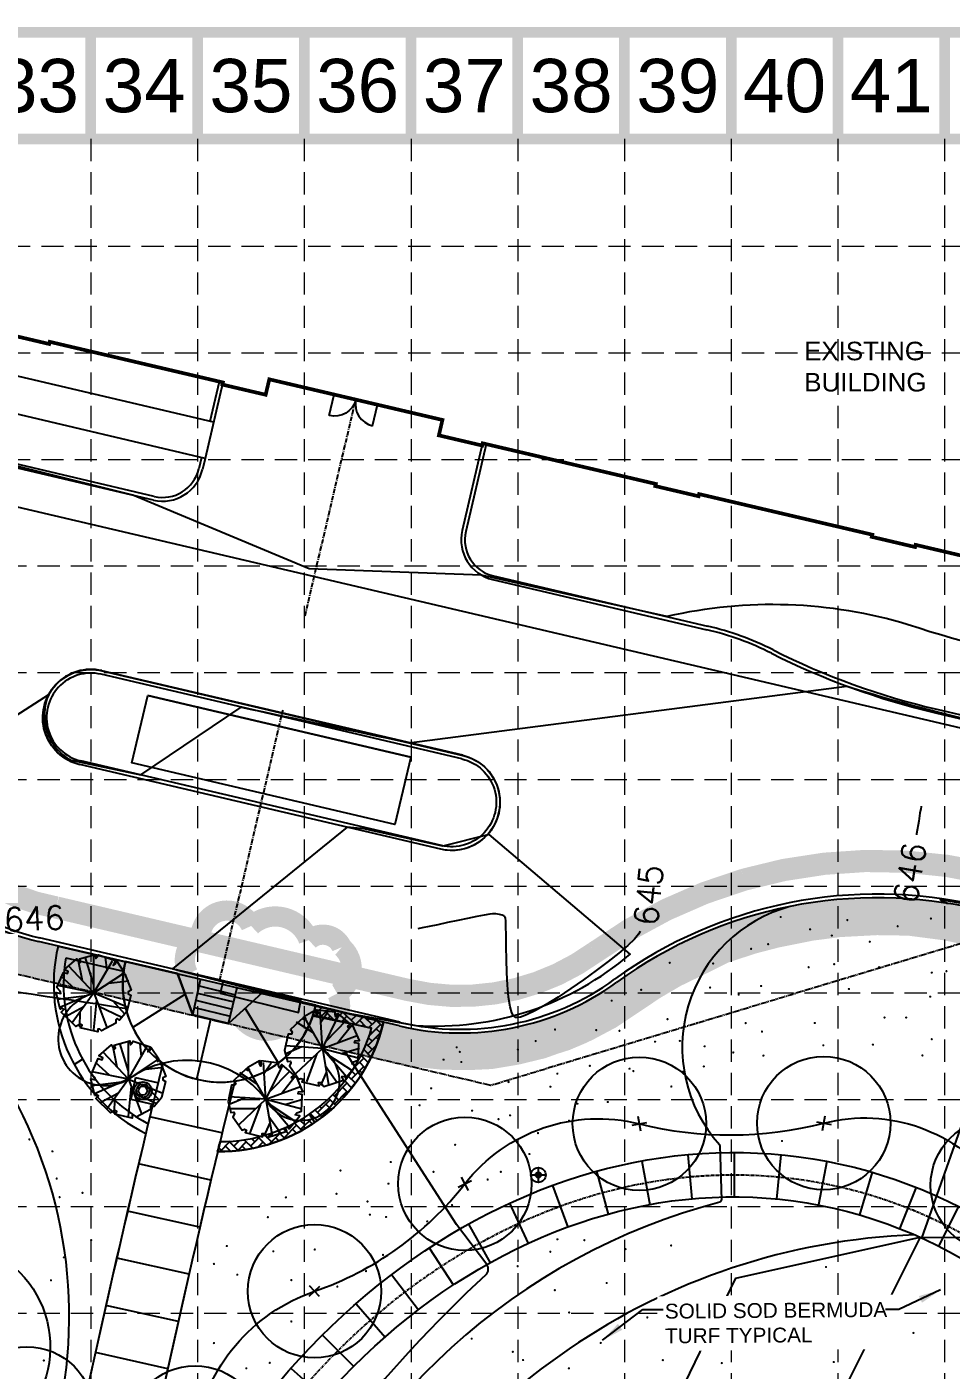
# Model space of a CAD drawing. Header units: inches. Extents: x 2525137 to 2526060, y 7086153 to 7086731.
# Drawn here: x 2525618.7 to 2525743.4, y 7086549.3 to 7086730.5 of the extents above; entities that cross this region are included whole.
import ezdxf
from ezdxf.enums import TextEntityAlignment as Align

# ---------------------------------------------------------------- set-up
doc = ezdxf.new("R2010")
doc.units = ezdxf.units.IN
doc.header["$MEASUREMENT"] = 0
for name, pattern in [('CENTERX2', [4, 2.5, -0.5, 0.5, -0.5]), ('DASHED2', [0.375, 0.25, -0.125]), ('HIDDEN', [0.375, 0.25, -0.125]), ('PHANTOM', [1.9, 1.5, -0.08, 0.08, -0.08, 0.08, -0.08])]:
    doc.linetypes.add(name, pattern=pattern)
for name, color, linetype in [('BASE', 7, 'Continuous'), ('E-BREAKLINE', 5, 'Continuous'), ('EC', 35, 'Continuous'), ('EROSION BLANKET', 84, 'Continuous'), ('GRID', 254, 'HIDDEN'), ('hs-bollard', 1, 'Continuous'), ('HS-CJ', 1, 'Continuous'), ('HS-DIM', 1, 'Continuous'), ('hs-enhancepave', 14, 'Continuous'), ('HS-LIMITOFWORK', 5, 'DASHED2'), ('hs-sidewalk', 3, 'Continuous'), ('HS-TRASH', 1, 'Continuous'), ('HS-WALKCL', 14, 'CENTERX2'), ('LEGEND', 7, 'Continuous'), ('LS-CM', 15, 'Continuous'), ('ls-defpoint', 6, 'Continuous'), ('LS-GRASS', 7, 'Continuous'), ('LS-LO', 5, 'Continuous'), ('LS-TREELEADER', 14, 'Continuous'), ('P-BLDG', 7, 'Continuous'), ('P-PVMT', 3, 'Continuous'), ('P-WATER', 5, 'Continuous'), ('PC', 35, 'Continuous'), ('PL', 7, 'PHANTOM')]:
    doc.layers.add(name, color=color, linetype=linetype)
doc.layers.add('LS-PLANTCO-8', color=7, linetype='Continuous', lineweight=30)
doc.styles.add('DIM20', font='ARIAL.TTF', dxfattribs={"height": 2})
doc.styles.add('L60', font='simplex.shx', dxfattribs={"height": 1.2})
doc.styles.get("Standard").update_dxf_attribs({"font": 'ARIAL.TTF'})
doc.dimstyles.new('DIM20', dxfattribs={"dimtxt": 2, "dimasz": 3, "dimexe": 0.18, "dimexo": 0.5, "dimgap": 0.8, "dimtad": 1, "dimdec": 0, "dimlfac": 12, "dimzin": 0, "dimdsep": 46, "dimlunit": 4, "dimtxsty": 'DIM20', "dimcen": 0.5, "dimadec": 0, "dimazin": 0, "dimtfac": 1, "dimtdec": 0, "dimtix": 1, "dimtmove": 0, "dimatfit": 3, "dimfxl": 0, "dimtolj": 1, "dimtzin": 0, "dimarcsym": 0})

# ---------------------------------------------------------------- blocks, each defined once
blk = doc.blocks.new('GRASS')
at = {"layer": 'LS-GRASS', "const_width": 0.15}
blk.add_lwpolyline([(-0.075, 0, 1), (0.075, 0, 1)], format="xyb", close=True, dxfattribs=at)

msp = doc.modelspace()

# ---------------------------------------------------------------- hatches: boundary and pattern name
at = {"layer": 'hs-bollard'}
h = msp.add_hatch(color=7, dxfattribs=at)
edge = h.paths.add_edge_path()
edge.add_arc((2525687.68, 7086575.63), 0.372, 0, 360)
at = {"layer": 'hs-enhancepave'}
h = msp.add_hatch(dxfattribs=at)
h.set_pattern_fill('AR-HBONE', color=256, scale=0.2, style=0)
h.set_pattern_definition([(45, (101.0121, 283.4568), (9e-17, 1.1313708499), [2.4, -0.8]), (135, (101.5778, 284.0225), (9e-17, 1.1313708499), [2.4, -0.8])])
h.paths.add_polyline_path([(2525666.78, 7086596.23), (2525657.65, 7086598.52), (2525657.35, 7086597.22), (2525665.19, 7086595.42, -0.334849), (2525644.73, 7086580.14), (2525644.41, 7086578.81, 0.353892)])

# ---------------------------------------------------------------- linework, layer by layer
at = {"layer": 'BASE', "const_width": 1.44}
for points in [[(2525627.3, 7086715.39), (2525627.3, 7086729.79)], [(2525641.7, 7086715.39), (2525641.7, 7086729.79)], [(2525656.1, 7086715.39), (2525656.1, 7086729.79)], [(2525670.5, 7086715.39), (2525670.5, 7086729.79)], [(2525684.9, 7086715.39), (2525684.9, 7086729.79)], [(2525699.3, 7086715.39), (2525699.3, 7086729.79)], [(2525713.7, 7086715.39), (2525713.7, 7086729.79)], [(2525728.1, 7086715.39), (2525728.1, 7086729.79)], [(2525742.5, 7086715.39), (2525742.5, 7086729.79)]]:
    msp.add_lwpolyline(points, dxfattribs=at)
at = {"layer": 'E-BREAKLINE', "color": 35, "linetype": 'Continuous', "lineweight": -3}
for points in [[(2525818.37, 7086566.82, 647.73), (2525818.37, 7086566.82, 647.73), (2525816.74, 7086514.04, 646.64), (2525815.99, 7086503.69, 646.31), (2525798.88, 7086437.27, 645.18), (2525784.54, 7086389.77, 644.27), (2525769.9, 7086360.16, 643.99), (2525730.67, 7086364.87, 643.33), (2525718.31, 7086339.14, 642.37), (2525664.45, 7086340.5, 641.74), (2525657.66, 7086353.6, 641.49), (2525664.82, 7086406.07, 642.38), (2525677.45, 7086456.61, 644.08), (2525680.62, 7086497.68, 644.7), (2525694.35, 7086520.48, 644.57), (2525714.34, 7086561.72, 645.49), (2525739.21, 7086567.22, 646.62), (2525818.37, 7086566.82, 647.73)], [(2525739.21, 7086567.22, 646.62), (2525729.31, 7086547.44, 650.73), (2525717.35, 7086521.18, 653.14), (2525708.59, 7086506.77, 653.29)]]:
    msp.add_polyline3d(points, dxfattribs=at)
at = {"layer": 'EC'}
for p, q in [((2525739.34, 7086625.4, 646), (2525739.32, 7086625.29, 646)), ((2525738.71, 7086621.66, 646), (2525738.69, 7086621.52, 646)), ((2525672.96, 7086609.15, 645), (2525672.02, 7086608.95, 645)), ((2525675.44, 7086609.67, 645), (2525674.13, 7086609.39, 645)), ((2525679.37, 7086610.49, 645), (2525678.14, 7086610.24, 645)), ((2525681.13, 7086610.82, 645), (2525680.39, 7086610.69, 645)), ((2525681.96, 7086610.84, 645), (2525681.51, 7086610.87, 645)), ((2525683.16, 7086610.49, 645), (2525683.04, 7086610.57, 645)), ((2525683.21, 7086610.44, 645), (2525683.16, 7086610.49, 645)), ((2525683.22, 7086610.41, 645), (2525683.21, 7086610.44, 645)), ((2525683.28, 7086609.92, 645), (2525683.25, 7086610.28, 645)), ((2525683.32, 7086607.94, 645), (2525683.3, 7086609.19, 645)), ((2525672.02, 7086608.95, 645), (2525671.4, 7086608.82, 645)), ((2525683.34, 7086606.4, 645), (2525683.32, 7086607.94, 645)), ((2525701.21, 7086608.11, 645), (2525700.66, 7086607.45, 645)), ((2525697.1, 7086604.41, 645), (2525695.49, 7086603.19, 645)), ((2525693.79, 7086601.96, 645), (2525692.05, 7086600.76, 645)), ((2525683.88, 7086598.32, 645), (2525683.67, 7086599.63, 645)), ((2525684.11, 7086597.52, 645), (2525683.88, 7086598.32, 645)), ((2525684.31, 7086597.11, 645), (2525684.11, 7086597.52, 645)), ((2525684.47, 7086596.94, 645), (2525684.31, 7086597.11, 645)), ((2525684.64, 7086596.86, 645), (2525684.56, 7086596.89, 645)), ((2525684.85, 7086596.85, 645), (2525684.64, 7086596.86, 645))]:
    msp.add_line(p, q, dxfattribs=at)
at = {"layer": 'EC', "extrusion": (0.986229, -0.165384, 0)}
msp.add_line((2525739.17, 7086624.43, 646), (2525739, 7086623.37, 646), dxfattribs=at)
at = {"layer": 'EC', "extrusion": (0.985849, -0.167633, 0)}
msp.add_line((2525739.27, 7086625.01, 646), (2525739.17, 7086624.43, 646), dxfattribs=at)
at = {"layer": 'EC', "extrusion": (0.98524, -0.171181, 0)}
msp.add_line((2525739.32, 7086625.29, 646), (2525739.27, 7086625.01, 646), dxfattribs=at)
at = {"layer": 'EC', "extrusion": (0.986424, -0.164221, 0)}
msp.add_line((2525739, 7086623.37, 646), (2525738.71, 7086621.66, 646), dxfattribs=at)
at = {"layer": 'EC', "extrusion": (0.207952, -0.978139, 0)}
msp.add_line((2525674.13, 7086609.39, 645), (2525672.96, 7086609.15, 645), dxfattribs=at)
at = {"layer": 'EC', "extrusion": (0.206138, -0.978523, 0)}
msp.add_line((2525676.8, 7086609.96, 645), (2525675.44, 7086609.67, 645), dxfattribs=at)
at = {"layer": 'EC', "extrusion": (0.203751, -0.979023, 0)}
msp.add_line((2525678.14, 7086610.24, 645), (2525676.8, 7086609.96, 645), dxfattribs=at)
at = {"layer": 'EC', "extrusion": (0.19259, -0.981279, 0)}
msp.add_line((2525680.39, 7086610.69, 645), (2525679.37, 7086610.49, 645), dxfattribs=at)
at = {"layer": 'EC', "extrusion": (0.123279, -0.992372, 0)}
msp.add_line((2525681.51, 7086610.87, 645), (2525681.13, 7086610.82, 645), dxfattribs=at)
at = {"layer": 'EC', "extrusion": (-0.137802, -0.99046, 0)}
msp.add_line((2525682.45, 7086610.77, 645), (2525681.96, 7086610.84, 645), dxfattribs=at)
at = {"layer": 'EC', "extrusion": (-0.258845, -0.965919, 0)}
msp.add_line((2525682.81, 7086610.68, 645), (2525682.45, 7086610.77, 645), dxfattribs=at)
at = {"layer": 'EC', "extrusion": (-0.416875, -0.908964, 0)}
msp.add_line((2525683.04, 7086610.57, 645), (2525682.81, 7086610.68, 645), dxfattribs=at)
at = {"layer": 'EC', "extrusion": (0.98092, 0.194413, 0)}
msp.add_line((2525683.25, 7086610.28, 645), (2525683.22, 7086610.41, 645), dxfattribs=at)
at = {"layer": 'EC', "extrusion": (0.999431, 0.033738, 0)}
msp.add_line((2525683.3, 7086609.19, 645), (2525683.28, 7086609.92, 645), dxfattribs=at)
at = {"layer": 'EC', "extrusion": (0.688852, -0.724902, 0)}
msp.add_line((2525700.66, 7086607.45, 645), (2525699.75, 7086606.59, 645), dxfattribs=at)
at = {"layer": 'EC', "extrusion": (0.890749, -0.454496, 0)}
msp.add_line((2525701.43, 7086608.53, 645), (2525701.21, 7086608.11, 645), dxfattribs=at)
at = {"layer": 'EC', "extrusion": (0.999848, 0.017444, 0)}
msp.add_line((2525683.37, 7086604.7, 645), (2525683.34, 7086606.4, 645), dxfattribs=at)
at = {"layer": 'EC', "extrusion": (0.623065, -0.78217, 0)}
msp.add_line((2525698.54, 7086605.56, 645), (2525697.1, 7086604.41, 645), dxfattribs=at)
at = {"layer": 'EC', "extrusion": (0.648993, -0.760794, 0)}
msp.add_line((2525699.75, 7086606.59, 645), (2525698.54, 7086605.56, 645), dxfattribs=at)
at = {"layer": 'EC', "extrusion": (0.999509, 0.031332, 0)}
msp.add_line((2525683.42, 7086602.93, 645), (2525683.37, 7086604.7, 645), dxfattribs=at)
at = {"layer": 'EC', "extrusion": (0.998501, 0.054726, 0)}
msp.add_line((2525683.52, 7086601.21, 645), (2525683.42, 7086602.93, 645), dxfattribs=at)
at = {"layer": 'EC', "extrusion": (0.585885, -0.810395, 0)}
msp.add_line((2525695.49, 7086603.19, 645), (2525693.79, 7086601.96, 645), dxfattribs=at)
at = {"layer": 'EC', "extrusion": (0.995665, 0.093017, 0)}
msp.add_line((2525683.67, 7086599.63, 645), (2525683.52, 7086601.21, 645), dxfattribs=at)
at = {"layer": 'EC', "extrusion": (0.549758, -0.835324, 0)}
msp.add_line((2525692.05, 7086600.76, 645), (2525690.34, 7086599.63, 645), dxfattribs=at)
at = {"layer": 'EC', "extrusion": (-0.493148, 0.869946, 0)}
msp.add_line((2525688.73, 7086598.64, 645), (2525687.28, 7086597.81, 645), dxfattribs=at)
at = {"layer": 'EC', "extrusion": (-0.526193, 0.850365, 0)}
msp.add_line((2525690.34, 7086599.63, 645), (2525688.73, 7086598.64, 645), dxfattribs=at)
at = {"layer": 'EC', "extrusion": (-0.524776, -0.851241, 0)}
msp.add_line((2525684.56, 7086596.89, 645), (2525684.47, 7086596.94, 645), dxfattribs=at)
at = {"layer": 'EC', "extrusion": (0.189004, -0.981976, 0)}
msp.add_line((2525685.29, 7086596.93, 645), (2525684.85, 7086596.85, 645), dxfattribs=at)
at = {"layer": 'EC', "extrusion": (0.346237, -0.938147, 0)}
msp.add_line((2525686.06, 7086597.22, 645), (2525685.29, 7086596.93, 645), dxfattribs=at)
at = {"layer": 'EC', "extrusion": (0.439324, -0.898329, 0)}
msp.add_line((2525687.28, 7086597.81, 645), (2525686.06, 7086597.22, 645), dxfattribs=at)
at = {"layer": 'EROSION BLANKET', "const_width": 5}
msp.add_lwpolyline([(2525613.06, 7086606.91), (2525616.26, 7086605.67), (2525619.64, 7086604.71), (2525622.48, 7086604.04), (2525649.15, 7086597.78), (2525668.58, 7086593.21), (2525671.57, 7086592.67), (2525674.72, 7086592.33), (2525677.27, 7086592.29), (2525678.21, 7086592.27), (2525681.2, 7086592.41), (2525684.55, 7086592.97), (2525687.89, 7086593.78), (2525689.43, 7086594.33), (2525691.03, 7086594.84), (2525693.2, 7086595.76), (2525694.11, 7086596.21), (2525696.95, 7086597.72), (2525699.44, 7086599.39), (2525700.94, 7086600.39), (2525702.77, 7086601.62), (2525705.72, 7086603.35), (2525709.49, 7086605.18), (2525712.36, 7086606.61), (2525716.32, 7086607.91), (2525719.56, 7086608.75), (2525724.32, 7086609.71), (2525728.22, 7086610.21), (2525733.35, 7086610.48), (2525737.75, 7086610.41), (2525742.87, 7086609.74), (2525747.77, 7086608.71)], dxfattribs=at)
at = {"layer": 'GRID', "color": 252, "linetype": 'HIDDEN', "lineweight": 0, "ltscale": 12}
for p, q in [((2525627.3, 7086715.39), (2525627.3, 7086211.32)), ((2525641.7, 7086715.39), (2525641.7, 7086211.32)), ((2525656.1, 7086715.39), (2525656.1, 7086211.32)), ((2525670.5, 7086715.39), (2525670.5, 7086211.32)), ((2525684.9, 7086715.39), (2525684.9, 7086211.32)), ((2525699.3, 7086715.39), (2525699.3, 7086211.32)), ((2525713.7, 7086715.39), (2525713.7, 7086211.32)), ((2525728.1, 7086715.39), (2525728.1, 7086211.32)), ((2525742.5, 7086715.39), (2525742.5, 7086211.32)), ((2525152.63, 7086700.94), (2526045.43, 7086700.94)), ((2525152.63, 7086686.54), (2526045.43, 7086686.54)), ((2525152.63, 7086672.14), (2526045.43, 7086672.14)), ((2525152.1, 7086657.79), (2526044.9, 7086657.79)), ((2525152.1, 7086643.39), (2526044.9, 7086643.39)), ((2525152.1, 7086628.99), (2526044.9, 7086628.99)), ((2525152.1, 7086614.59), (2526044.9, 7086614.59)), ((2525152.1, 7086600.19), (2526044.9, 7086600.19)), ((2525152.1, 7086585.79), (2526044.9, 7086585.79)), ((2525152.1, 7086571.39), (2526044.9, 7086571.39)), ((2525152.1, 7086556.99), (2526044.9, 7086556.99))]:
    msp.add_line(p, q, dxfattribs=at)
at = {"layer": 'hs-bollard', "color": 7}
for points in [[(2525687.68, 7086574.63), (2525687.68, 7086576.63)], [(2525686.68, 7086575.63), (2525688.68, 7086575.63)]]:
    msp.add_lwpolyline(points, dxfattribs=at)
for radius in [1, 1, 0.372]:
    msp.add_circle((2525687.68, 7086575.63), radius, dxfattribs=at)
at = {"layer": 'HS-CJ', "color": 7}
for p, q in [((2525639.01, 7086602.8, 328.37), (2525631.98, 7086604.41, 328.37)), ((2525641.06, 7086597.23, 328.37), (2525639.01, 7086602.8, 328.37)), ((2525641.06, 7086597.23, 328.37), (2525639.01, 7086602.8, 328.37)), ((2525639.01, 7086602.8, 328.37), (2525641.06, 7086597.23, 328.37)), ((2525632.93, 7086595.52), (2525640.04, 7086600.02)), ((2525650.41, 7086600.18, 328.37), (2525645.87, 7086596.06, 328.37)), ((2525657.65, 7086598.52, 328.37), (2525650.41, 7086600.18, 328.37)), ((2525645.87, 7086596.06, 328.37), (2525641.06, 7086597.23, 328.37)), ((2525641.6, 7086588.54, 328.37), (2525643.47, 7086596.65, 328.37)), ((2525652.64, 7086590.72), (2525648.14, 7086598.12)), ((2525625.04, 7086590.54), (2525626.17, 7086591.26)), ((2525657.51, 7086582.71), (2525656.82, 7086583.85)), ((2525644.99, 7086581.29), (2525635.23, 7086583.46)), ((2525643.51, 7086574.94), (2525633.75, 7086577.11)), ((2525642.02, 7086568.59), (2525632.26, 7086570.75)), ((2525640.55, 7086562.23), (2525630.79, 7086564.39)), ((2525639.11, 7086555.86), (2525629.34, 7086558.03)), ((2525637.68, 7086549.49), (2525627.92, 7086551.66))]:
    msp.add_line(p, q, dxfattribs=at)
at = {"layer": 'HS-CJ', "color": 5}
msp.add_lwpolyline([(2525644.73, 7086600.15), (2525655.32, 7086597.55), (2525655.64, 7086599.19), (2525645.17, 7086601.83), (2525645.11, 7086601.6), (2525644.73, 7086600.15)], close=True, dxfattribs=at)
at = {"layer": 'HS-CJ', "color": 7}
for points in [[(2525707.84, 7086578.36), (2525708.39, 7086572.39)], [(2525714.1, 7086578.65), (2525714.1, 7086572.65)], [(2525720.38, 7086578.36), (2525719.81, 7086572.38)], [(2525701.63, 7086577.51), (2525702.71, 7086571.61)], [(2525726.59, 7086577.47), (2525725.47, 7086571.58)], [(2525695.53, 7086576.12), (2525697.12, 7086570.33)], [(2525732.7, 7086576), (2525731.02, 7086570.24)], [(2525689.58, 7086574.21), (2525691.64, 7086568.58)], [(2525738.64, 7086573.96), (2525736.43, 7086568.38)], [(2525683.81, 7086571.83), (2525686.32, 7086566.38)], [(2525744.36, 7086571.38), (2525741.65, 7086566.03)], [(2525678.26, 7086569), (2525681.18, 7086563.76)], [(2525672.94, 7086565.78), (2525676.24, 7086560.77)], [(2525667.88, 7086562.19), (2525671.52, 7086557.42)], [(2525663.08, 7086558.26), (2525667.03, 7086553.75)], [(2525658.55, 7086554.03), (2525662.79, 7086549.78)], [(2525654.31, 7086549.53), (2525658.8, 7086545.55)]]:
    msp.add_lwpolyline(points, dxfattribs=at)
msp.add_arc((2525644.78, 7086601.32, 328.37), 13.17, 166.4046, 347.7254, dxfattribs=at)
at = {"layer": 'HS-DIM'}
for radius, end in [(2005, 168.3968), (1995, 168.39827)]:
    msp.add_arc((2527585.14, 7086116.57, 328.37), radius, 166.32295, end, dxfattribs=at)
at = {"layer": 'hs-enhancepave'}
for p, q in [((2525639.01, 7086602.8, 328.37), (2525641.06, 7086597.23, 328.37)), ((2525641.7, 7086600.17, 328.37), (2525646.58, 7086598.97, 328.37)), ((2525641.91, 7086601.14, 328.37), (2525646.82, 7086599.94, 328.37)), ((2525650.41, 7086600.18, 328.37), (2525645.87, 7086596.06, 328.37)), ((2525641.28, 7086598.21, 328.37), (2525646.11, 7086597.03, 328.37)), ((2525641.49, 7086599.19, 328.37), (2525646.35, 7086598, 328.37)), ((2525641.28, 7086597.18, 328.37), (2525645.87, 7086596.06, 328.37))]:
    msp.add_line(p, q, dxfattribs=at)
at = {"layer": 'hs-enhancepave', "elevation": 328.37}
for points in [[(2525622.89, 7086606.51, 0.347067), (2525634.71, 7086581.2)], [(2525623.92, 7086604.9, 0.325348), (2525635.02, 7086582.54, 0.325348)], [(2525644.41, 7086578.81, 0.353892), (2525666.78, 7086596.23)], [(2525644.73, 7086580.14, 0.334849), (2525665.19, 7086595.42, 0.334849)]]:
    msp.add_lwpolyline(points, format="xyb", dxfattribs=at)
for points in [[(2525622.89, 7086606.51), (2525631.98, 7086604.4)], [(2525631.68, 7086603.08), (2525631.98, 7086604.41)], [(2525641.06, 7086597.23), (2525642.08, 7086601.93), (2525642.14, 7086602.12)], [(2525645.87, 7086596.06), (2525647.06, 7086600.91)], [(2525657.31, 7086597.07), (2525657.65, 7086598.52)], [(2525657.65, 7086598.52), (2525666.78, 7086596.23)], [(2525641.06, 7086597.23), (2525645.87, 7086596.06)]]:
    msp.add_lwpolyline(points, dxfattribs=at)
at = {"layer": 'hs-enhancepave'}
for points in [[(2525623.92, 7086604.9), (2525631.73, 7086603.1)], [(2525657.13, 7086597.27), (2525665.19, 7086595.42)]]:
    msp.add_lwpolyline(points, dxfattribs=at)
at = {"layer": 'hs-enhancepave', "elevation": 328.37}
msp.add_lwpolyline([(2525644.73, 7086580.14, 0.334849), (2525665.19, 7086595.42), (2525657.31, 7086597.07), (2525657.65, 7086598.52), (2525666.78, 7086596.23, -0.353892), (2525644.41, 7086578.81, 0.035917), (2525644.73, 7086580.14)], format="xyb", close=True, dxfattribs=at)
at = {"layer": 'hs-enhancepave'}
msp.add_arc((2525644.8, 7086601.38, 328.37), 13.23, 172.5882, 341.0231, dxfattribs=at)
at = {"layer": 'hs-sidewalk', "color": 7}
for points in [[(2525633.33, 7086588.76), (2525632.68, 7086585.83)], [(2525633.33, 7086588.76), (2525636.26, 7086588.11)], [(2525632.68, 7086585.83), (2525635.61, 7086585.18)]]:
    msp.add_lwpolyline(points, dxfattribs=at)
for radius in [2005, 1995]:
    msp.add_arc((2527585.14, 7086116.57, 328.37), radius, 166.32295, 168.39533, dxfattribs=at)
at = {"layer": 'HS-TRASH'}
msp.add_circle((2525634.32, 7086586.99), 1.2, dxfattribs=at)
at = {"layer": 'HS-TRASH', "color": 15}
for radius in [0.9, 0.6]:
    msp.add_circle((2525634.32, 7086586.99), radius, dxfattribs=at)
at = {"layer": 'HS-WALKCL', "ltscale": 0.25, "elevation": 328.37}
for points in [[(2525656.21, 7086651.06), (2525663.04, 7086680.21)], [(2525644.69, 7086601.91), (2525653.23, 7086638.34)]]:
    msp.add_lwpolyline(points, dxfattribs=at)
at = {"layer": 'LEGEND', "color": 170, "ltscale": 100, "const_width": 2.73}
msp.add_lwpolyline([(2525648.93, 7086609.22, 0.520567), (2525648.93, 7086609.22, 0.765195), (2525642.12, 7086608.05, 0.417879), (2525640.44, 7086602.72, 0.6649), (2525646.88, 7086599.62, 0.744833), (2525654.29, 7086596.65, 0.975642), (2525660.53, 7086600.1, 0.520567), (2525661.16, 7086606.36, 0.520567), (2525656.71, 7086607.29, 0.540264), (2525648.93, 7086609.22)], format="xyb", close=True, dxfattribs=at)
at = {"layer": 'LS-CM', "color": 7, "elevation": 328.37}
msp.add_lwpolyline([(2525628.8, 7086643.64), (2525677.48, 7086632.23, -1), (2525674.51, 7086619.57), (2525625.83, 7086630.98, -1.000236), (2525628.81, 7086643.64, -0.026154)], format="xyb", dxfattribs=at)
at = {"layer": 'LS-CM', "color": 7}
for points in [[(2525631.9, 7086602.74), (2525632.74, 7086600.55), (2525632.34, 7086600.35), (2525632.33, 7086600.08), (2525632.72, 7086599.87), (2525632.18, 7086597.66), (2525631.16, 7086596.52), (2525630.84, 7086596.72), (2525630.66, 7086596.56), (2525630.67, 7086596.11), (2525628.73, 7086595.05), (2525628.52, 7086595.28), (2525628.23, 7086595.31), (2525628.23, 7086594.93), (2525625.88, 7086595.47), (2525626.14, 7086595.83), (2525625.88, 7086595.95), (2525625.28, 7086595.66), (2525623.29, 7086597.59), (2525623.68, 7086597.94), (2525623.4, 7086598.16), (2525623.15, 7086597.99), (2525622.64, 7086600.22), (2525623.24, 7086600.09), (2525623.18, 7086600.43), (2525622.7, 7086600.92), (2525623.62, 7086602.96), (2525624.17, 7086602.79), (2525624.23, 7086603.08), (2525623.73, 7086603.36), (2525625.42, 7086604.8), (2525625.83, 7086604.24), (2525625.97, 7086604.39), (2525625.76, 7086604.79), (2525627.9, 7086605.35), (2525627.98, 7086604.83), (2525628.21, 7086605.04), (2525628.34, 7086605.33), (2525630.62, 7086604.54), (2525630.33, 7086603.88), (2525630.63, 7086604.09), (2525630.79, 7086604.47), (2525631.82, 7086602.95), (2525631.52, 7086602.81), (2525631.69, 7086602.56)], [(2525655.94, 7086596.84), (2525654.22, 7086595.25), (2525654.48, 7086594.89), (2525654.38, 7086594.64), (2525653.93, 7086594.64), (2525653.44, 7086592.41), (2525653.84, 7086590.94), (2525654.22, 7086590.98), (2525654.3, 7086590.75), (2525654.09, 7086590.35), (2525655.36, 7086588.55), (2525655.65, 7086588.66), (2525655.93, 7086588.55), (2525655.76, 7086588.21), (2525658.1, 7086587.65), (2525658.03, 7086588.09), (2525658.31, 7086588.08), (2525658.73, 7086587.55), (2525661.37, 7086588.4), (2525661.17, 7086588.89), (2525661.52, 7086588.96), (2525661.67, 7086588.7), (2525663.12, 7086590.46), (2525662.53, 7086590.62), (2525662.73, 7086590.9), (2525663.37, 7086591.12), (2525663.46, 7086593.36), (2525662.89, 7086593.45), (2525662.97, 7086593.73), (2525663.54, 7086593.77), (2525662.66, 7086595.81), (2525662.05, 7086595.49), (2525661.99, 7086595.68), (2525662.35, 7086595.95), (2525660.69, 7086597.39), (2525660.38, 7086596.97), (2525660.27, 7086597.26), (2525660.28, 7086597.57), (2525657.9, 7086597.88), (2525657.86, 7086597.16), (2525657.69, 7086597.48), (2525657.71, 7086597.89), (2525656.11, 7086596.99), (2525656.32, 7086596.73), (2525656.06, 7086596.59)], [(2525636.57, 7086591.1), (2525637.41, 7086588.91), (2525637.01, 7086588.71), (2525637, 7086588.44), (2525637.39, 7086588.23), (2525636.85, 7086586.02), (2525635.83, 7086584.88), (2525635.51, 7086585.09), (2525635.33, 7086584.92), (2525635.34, 7086584.47), (2525633.4, 7086583.41), (2525633.19, 7086583.64), (2525632.9, 7086583.67), (2525632.9, 7086583.29), (2525630.55, 7086583.83), (2525630.81, 7086584.19), (2525630.55, 7086584.31), (2525629.95, 7086584.02), (2525627.96, 7086585.95), (2525628.35, 7086586.3), (2525628.07, 7086586.52), (2525627.82, 7086586.35), (2525627.31, 7086588.58), (2525627.91, 7086588.46), (2525627.85, 7086588.79), (2525627.37, 7086589.28), (2525628.29, 7086591.32), (2525628.84, 7086591.15), (2525628.9, 7086591.44), (2525628.4, 7086591.72), (2525630.09, 7086593.16), (2525630.5, 7086592.6), (2525630.64, 7086592.75), (2525630.43, 7086593.15), (2525632.57, 7086593.71), (2525632.65, 7086593.19), (2525632.88, 7086593.4), (2525633.01, 7086593.69), (2525635.29, 7086592.9), (2525635, 7086592.24), (2525635.3, 7086592.45), (2525635.46, 7086592.83), (2525636.49, 7086591.31), (2525636.19, 7086591.17), (2525636.36, 7086590.92)], [(2525648.31, 7086589.97), (2525646.59, 7086588.38), (2525646.85, 7086588.02), (2525646.74, 7086587.77), (2525646.3, 7086587.76), (2525645.81, 7086585.54), (2525646.21, 7086584.06), (2525646.59, 7086584.11), (2525646.67, 7086583.88), (2525646.46, 7086583.48), (2525647.73, 7086581.68), (2525648.02, 7086581.79), (2525648.3, 7086581.68), (2525648.13, 7086581.34), (2525650.47, 7086580.78), (2525650.4, 7086581.22), (2525650.68, 7086581.21), (2525651.1, 7086580.68), (2525653.74, 7086581.53), (2525653.54, 7086582.01), (2525653.89, 7086582.09), (2525654.04, 7086581.83), (2525655.49, 7086583.59), (2525654.89, 7086583.75), (2525655.1, 7086584.02), (2525655.74, 7086584.24), (2525655.83, 7086586.49), (2525655.26, 7086586.58), (2525655.34, 7086586.86), (2525655.91, 7086586.9), (2525655.03, 7086588.93), (2525654.41, 7086588.62), (2525654.36, 7086588.81), (2525654.72, 7086589.08), (2525653.06, 7086590.52), (2525652.75, 7086590.1), (2525652.64, 7086590.39), (2525652.65, 7086590.7), (2525650.26, 7086591.01), (2525650.23, 7086590.29), (2525650.05, 7086590.61), (2525650.07, 7086591.02), (2525648.48, 7086590.12), (2525648.69, 7086589.86), (2525648.43, 7086589.71)]]:
    msp.add_lwpolyline(points, close=True, dxfattribs=at)
at = {"layer": 'LS-CM'}
for points in [[(2525627.72, 7086600.19), (2525624.31, 7086603.84)], [(2525626.2, 7086601.82), (2525625.59, 7086604.71)], [(2525627.72, 7086601.29), (2525626.53, 7086605.05)], [(2525627.72, 7086600.19), (2525627.71, 7086605.19)], [(2525627.72, 7086600.19), (2525630.21, 7086604.53)], [(2525629.49, 7086603.27), (2525629.27, 7086604.95)], [(2525625.14, 7086600.72), (2525623.26, 7086602.44)], [(2525627.72, 7086600.19), (2525631.88, 7086602.96)], [(2525629.7, 7086601.51), (2525632.45, 7086601.82)], [(2525627.72, 7086600.19), (2525622.82, 7086601.19)], [(2525627.72, 7086600.19), (2525623.13, 7086598.22)], [(2525627.72, 7086600.19), (2525624.79, 7086596.15)], [(2525627.72, 7086600.19), (2525632.34, 7086598.28)], [(2525627.72, 7086600.19), (2525629.46, 7086595.5)], [(2525626.76, 7086599.78), (2525622.81, 7086599.28)], [(2525626.36, 7086598.31), (2525623.9, 7086596.98)], [(2525628.08, 7086599.24), (2525627.66, 7086595.19)], [(2525628.38, 7086598.41), (2525631.48, 7086596.9)], [(2525630.28, 7086599.13), (2525631.84, 7086597.35)], [(2525625.84, 7086597.6), (2525625.76, 7086595.6)], [(2525658.55, 7086592.7), (2525656.06, 7086597.03)], [(2525658.55, 7086592.7), (2525658.25, 7086597.69)], [(2525658.34, 7086596.24), (2525659.28, 7086597.65)], [(2525658.55, 7086592.7), (2525660.78, 7086597.17)], [(2525659.05, 7086593.69), (2525661.78, 7086596.52)], [(2525657.37, 7086594.76), (2525655.04, 7086596.26)], [(2525660.64, 7086593.48), (2525662.47, 7086595.81)], [(2525630.87, 7086590.18), (2525630.26, 7086593.07)], [(2525632.39, 7086589.65), (2525631.2, 7086593.41)], [(2525632.39, 7086588.55), (2525632.38, 7086593.55)], [(2525632.39, 7086588.55), (2525634.88, 7086592.89)], [(2525634.16, 7086591.63), (2525633.94, 7086593.31)], [(2525658.55, 7086592.7), (2525653.57, 7086593.04)], [(2525655.79, 7086592.89), (2525653.6, 7086591.99)], [(2525658.55, 7086592.7), (2525663.24, 7086594.45)], [(2525632.39, 7086588.55), (2525628.98, 7086592.2)], [(2525632.39, 7086588.55), (2525636.55, 7086591.32)], [(2525657.17, 7086591.4), (2525653.72, 7086591.42)], [(2525658.55, 7086592.7), (2525654.92, 7086589.27)], [(2525657.81, 7086592), (2525656.39, 7086588.2)], [(2525658.55, 7086592.7), (2525661.79, 7086588.89)], [(2525658.55, 7086592.7), (2525659.39, 7086587.77)], [(2525658.55, 7086592.7), (2525663.38, 7086591.41)], [(2525659.23, 7086591.9), (2525662.55, 7086589.7)], [(2525661.1, 7086592.02), (2525663.55, 7086592.73)], [(2525632.39, 7086588.55), (2525627.49, 7086589.55)], [(2525629.81, 7086589.08), (2525627.93, 7086590.8)], [(2525634.37, 7086589.87), (2525637.12, 7086590.18)], [(2525649.74, 7086587.88), (2525647.41, 7086589.39)], [(2525650.92, 7086585.83), (2525648.43, 7086590.16)], [(2525650.92, 7086585.83), (2525650.62, 7086590.82)], [(2525650.71, 7086589.37), (2525651.65, 7086590.77)], [(2525650.92, 7086585.83), (2525653.15, 7086590.3)], [(2525651.41, 7086586.82), (2525654.15, 7086589.64)], [(2525659.09, 7086589.55), (2525658.27, 7086587.71)], [(2525658.94, 7086590.4), (2525660.55, 7086588.12)], [(2525631.43, 7086588.14), (2525627.48, 7086587.64)], [(2525632.39, 7086588.55), (2525627.8, 7086586.58)], [(2525632.39, 7086588.55), (2525629.46, 7086584.51)], [(2525632.75, 7086587.6), (2525632.33, 7086583.55)], [(2525632.39, 7086588.55), (2525637.01, 7086586.64)], [(2525632.39, 7086588.55), (2525634.13, 7086583.86)], [(2525634.95, 7086587.49), (2525636.51, 7086585.72)], [(2525650.92, 7086585.83), (2525655.6, 7086587.58)], [(2525653.01, 7086586.61), (2525654.84, 7086588.93)], [(2525631.03, 7086586.67), (2525628.57, 7086585.34)], [(2525630.51, 7086585.96), (2525630.43, 7086583.96)], [(2525633.05, 7086586.77), (2525636.15, 7086585.26)], [(2525650.92, 7086585.83), (2525645.93, 7086586.17)], [(2525648.16, 7086586.02), (2525645.97, 7086585.12)], [(2525650.92, 7086585.83), (2525647.29, 7086582.4)], [(2525650.92, 7086585.83), (2525654.16, 7086582.02)], [(2525650.92, 7086585.83), (2525651.76, 7086580.9)], [(2525650.92, 7086585.83), (2525655.75, 7086584.54)], [(2525653.47, 7086585.15), (2525655.92, 7086585.86)], [(2525649.54, 7086584.53), (2525646.09, 7086584.55)], [(2525650.18, 7086585.13), (2525648.76, 7086581.32)], [(2525651.6, 7086585.03), (2525654.92, 7086582.83)], [(2525651.45, 7086582.68), (2525650.64, 7086580.84)], [(2525651.31, 7086583.53), (2525652.92, 7086581.25)]]:
    msp.add_lwpolyline(points, dxfattribs=at)
at = {"layer": 'LS-CM', "const_width": 0.208}
for points in [[(2525627.77, 7086600.29, 1), (2525627.68, 7086600.1, 1)], [(2525658.56, 7086592.81, -1), (2525658.55, 7086592.6, -1)], [(2525632.44, 7086588.65, 1), (2525632.35, 7086588.46, 1)], [(2525650.93, 7086585.93, -1), (2525650.92, 7086585.73, -1)]]:
    msp.add_lwpolyline(points, format="xyb", close=True, dxfattribs=at)
at = {"layer": 'ls-defpoint', "color": 7}
msp.add_lwpolyline([(2525634.97, 7086640.31), (2525670.47, 7086631.99), (2525668.34, 7086622.9), (2525632.84, 7086631.22), (2525634.97, 7086640.31)], close=True, dxfattribs=at)
for points in [[(2525670.47, 7086631.99), (2525634.97, 7086640.31)], [(2525670.47, 7086631.99), (2525634.97, 7086640.31)], [(2525668.34, 7086622.9), (2525632.84, 7086631.22)]]:
    msp.add_lwpolyline(points, dxfattribs=at)
at = {"layer": 'LS-LO', "color": 7}
for p, q in [((2525700.33, 7086582.36), (2525702.3, 7086582.71)), ((2525701.49, 7086581.55), (2525701.14, 7086583.52)), ((2525725.2, 7086582.79), (2525727.18, 7086582.45)), ((2525726.02, 7086581.64), (2525726.36, 7086583.61)), ((2525676.88, 7086573.96), (2525678.66, 7086574.89)), ((2525678.24, 7086573.54), (2525677.31, 7086575.31)), ((2525656.75, 7086559.26), (2525658.22, 7086560.62)), ((2525658.17, 7086559.21), (2525656.8, 7086560.67))]:
    msp.add_line(p, q, dxfattribs=at)
for centre in [(2525701.31, 7086582.53), (2525726.19, 7086582.62), (2525677.77, 7086574.43), (2525749.61, 7086574.24), (2525657.48, 7086559.94), (2525618.67, 7086543.46), (2525641.37, 7086540.9)]:
    msp.add_circle(centre, 9, dxfattribs=at)
at = {"layer": 'LS-TREELEADER'}
for points in [[(2525627.68, 7086600.1, 1.15495), (2525632.39, 7086588.55, 1.750174), (2525632.39, 7086588.55, 0.888707)], [(2525650.92, 7086585.83, 1.287962), (2525658.55, 7086592.6, 1.023166), (2525658.55, 7086592.6, -0.901469)]]:
    msp.add_lwpolyline(points, format="xyb", dxfattribs=at)
msp.add_arc((2525640.26, 7086577.65), 13.44, 37.4716, 125.8051, dxfattribs=at)
at = {"layer": 'P-BLDG', "color": 1}
for p, q in [((2525659.47, 7086678.06, 328.38), (2525660.14, 7086680.9, 328.38)), ((2525659.45, 7086677.98, 0), (2525659.45, 7086677.98, 0)), ((2525665.32, 7086676.69, 328.38), (2525665.98, 7086679.53, 328.38)), ((2525665.3, 7086676.61, 0), (2525665.3, 7086676.61, 0))]:
    msp.add_line(p, q, dxfattribs=at)
at = {"layer": 'P-BLDG', "color": 9, "const_width": 0.5, "elevation": 0}
msp.add_lwpolyline([(2525761.95, 7086655.15), (2525738.58, 7086660.63), (2525738.51, 7086660.34), (2525732.67, 7086661.71), (2525732.74, 7086662), (2525709.37, 7086667.48), (2525709.3, 7086667.19), (2525703.46, 7086668.56), (2525703.53, 7086668.85), (2525680.17, 7086674.33), (2525680.1, 7086674.03), (2525674.26, 7086675.4), (2525674.74, 7086677.48), (2525651.38, 7086682.96), (2525650.89, 7086680.88), (2525645.05, 7086682.25), (2525645.12, 7086682.54), (2525621.75, 7086688.02), (2525621.68, 7086687.73), (2525615.84, 7086689.1)], dxfattribs=at)
at = {"layer": 'P-BLDG', "color": 1, "extrusion": (0, 0, -1)}
msp.add_arc((-2525660.16, 7086680.98, -328.38), 3, 194.7173, 283.1943, dxfattribs=at)
at = {"layer": 'P-BLDG', "color": 1}
msp.add_arc((2525666, 7086679.61, 328.38), 3, 168.3286, 256.8056, dxfattribs=at)
at = {"layer": 'P-PVMT', "color": 7}
for p, q in [((2525643.85, 7086677.17, 0), (2525525.35, 7086704.96, 0)), ((2525642.71, 7086672.3, 0), (2525519.35, 7086701.23, 0)), ((2525645.11, 7086682.53), (2525642.71, 7086672.3)), ((2525644.62, 7086682.64), (2525643.36, 7086677.28)), ((2525635.74, 7086666.68), (2525585.78, 7086678.39)), ((2525635.86, 7086667.16), (2525585.89, 7086678.88)), ((2525680.16, 7086674.33), (2525677.4, 7086662.56, 0)), ((2525680.65, 7086674.21), (2525677.89, 7086662.45, 0)), ((2525642.22, 7086672.42), (2525641.87, 7086670.89)), ((2525642.71, 7086672.3), (2525642.35, 7086670.78)), ((2525681.62, 7086656.44, 0), (2525710.52, 7086649.66)), ((2525681.5, 7086655.95, 0), (2525710.41, 7086649.17)), ((2525677.48, 7086632.24), (2525628.8, 7086643.65)), ((2525677.36, 7086631.75), (2525628.68, 7086643.17)), ((2525741.43, 7086638.45), (2525769.78, 7086631.8)), ((2525741.26, 7086637.98), (2525769.66, 7086631.32)), ((2525674.51, 7086619.58), (2525625.83, 7086631)), ((2525674.62, 7086620.07), (2525625.94, 7086631.48)), ((2525669.05, 7086596.22), (2525620.37, 7086607.63)), ((2525668.94, 7086595.73), (2525620.26, 7086607.14))]:
    msp.add_line(p, q, dxfattribs=at)
for centre, radius, start, end in [((2525637, 7086672.03), 5.5, 256.8057, 346.8057), ((2525637, 7086672.03), 5, 256.8057, 346.8057), ((2525682.76, 7086661.31, 0), 5.5, 166.8057, 256.8057), ((2525682.76, 7086661.31, 0), 5, 166.8057, 256.8057), ((2525701.39, 7086610.72), 39.5, 63.294, 76.8057), ((2525701.39, 7086610.72), 40, 63.3182, 76.8057), ((2525764.08, 7086735.34), 100, 243.294, 256.8059), ((2525764.25, 7086735.81), 100, 243.3182, 256.8059), ((2525627.32, 7086637.33), 6.5, 76.805, 256.8057), ((2525627.32, 7086637.33), 6, 76.805, 256.8057), ((2525628.51, 7086642.27), 35.59, 208.3157, 256.7758), ((2525628.2, 7086641.6), 35.37, 207.7875, 257.0245), ((2525733.45, 7086553.02), 60.5, 76.8058, 125.901), ((2525733.45, 7086553.02), 60, 76.8058, 125.901), ((2525677.15, 7086630.78), 35.5, 256.8055, 305.901), ((2525677.15, 7086630.78), 36, 256.8055, 305.901)]:
    msp.add_arc(centre, radius, start, end, dxfattribs=at)
at = {"layer": 'P-PVMT', "color": 7, "extrusion": (0, 0, -1)}
for radius in [6.5, 6]:
    msp.add_arc((-2525676, 7086625.91), radius, 103.2008, 283.2014, dxfattribs=at)
at = {"layer": 'P-WATER', "color": 15}
msp.add_line((2525887.25, 7086602.46), (2525523.71, 7086687.69), dxfattribs=at)
at = {"layer": 'PC', "color": 35}
for p, q in [((2525712.17, 7086579.58), (2525712.37, 7086572.21)), ((2525680.72, 7086563.54), (2525676.64, 7086568.93))]:
    msp.add_line(p, q, dxfattribs=at)
at = {"layer": 'PC', "color": 14, "ltscale": 0.5}
for points, elevation in [([(2525503.4, 7086705.96, 0.328401), (2525512.65, 7086690.2), (2525512.65, 7086690.2, 0.047009), (2525543.47, 7086681.6), (2525552.93, 7086681.07), (2525555.75, 7086656.04), (2525549.73, 7086656.65), (2525545.55, 7086656.59, 0.10111), (2525554.53, 7086654.25, -0.193269), (2525559.75, 7086651), (2525580.19, 7086632.25, -0.104805), (2525586.97, 7086622.83, 0.113561), (2525606.48, 7086603.36, 0.089453), (2525614.91, 7086600.7, -0.001311), (2525632.26, 7086598.07)], 648), ([(2525511.7, 7086705.96, 0.256269), (2525517.64, 7086696.89), (2525539.35, 7086689.37, -0.015618), (2525580.56, 7086679.98), (2525590.38, 7086677.31), (2525589.78, 7086636.29, -0.021032), (2525597.43, 7086624.93), (2525621.62, 7086640.46, 0.389799), (2525624.64, 7086631.57), (2525634.06, 7086629.6), (2525647.6, 7086638.73, 0.000209), (2525670.25, 7086633.94), (2525729.32, 7086641.57, 0.027858), (2525754.66, 7086635.14), (2525770.06, 7086631.54), (2525775.59, 7086630.53), (2525805.23, 7086598.45), (2525780.53, 7086603.74), (2525763.29, 7086607.84, 0.022028), (2525741.88, 7086612.79, -0.003669), (2525742.9, 7086612.27)], 647), ([(2525806.35, 7086705.96, 0.012707), (2525803.46, 7086694.18, 0.037262), (2525796.19, 7086648.92, -0.515056), (2525785.66, 7086641.54, -0.073485), (2525737.59, 7086649.85, 0.131042), (2525705.03, 7086650.95), (2525705.03, 7086650.95), (2525705.03, 7086650.95), (2525680.01, 7086656.54), (2525656.77, 7086657.38), (2525632.99, 7086667.32), (2525599.64, 7086675.66, 0.119941), (2525573.99, 7086686.68), (2525573.99, 7086686.68), (2525573.99, 7086686.68, 0.026832), (2525540.61, 7086693.36, -0.071272), (2525521.23, 7086698.38, -0.231243), (2525516.21, 7086705.96, -0.231243)], 648)]:
    msp.add_lwpolyline(points, format="xyb", dxfattribs=dict(at, elevation=elevation))
msp.add_lwpolyline([(2525661.9, 7086622.54), (2525638.31, 7086603.42), (2525660.98, 7086597.63), (2525671.14, 7086595.79, 0.195007), (2525700.06, 7086605.42), (2525681.05, 7086621.57), (2525674.78, 7086619.99), (2525664.12, 7086622.3), (2525661.9, 7086622.54)], format="xyb", close=True, dxfattribs=at)
at = {"layer": 'PC', "color": 35}
for points in [[(2525739.4, 7086567.12), (2525754.5, 7086609.69)], [(2525676.64, 7086568.93), (2525661.76, 7086592.06)]]:
    msp.add_lwpolyline(points, dxfattribs=at)
for centre, radius, start, end in [((2525726.74, 7086592.86), 19.65, 105.11, 221.8603), ((2525562.3, 7086556.54, 1275.95), 62.09, 344.7315, 31.7839), ((2525711.92, 7086579.58), 0.25, 1.5534, 41.8603), ((2525734.04, 7086488.35), 86.42, 104.652, 159.7658), ((2525712.12, 7086572.2), 0.25, 284.652, 1.5534), ((2525741.79, 7086479.04), 88.57, 92.1593, 156.5352), ((2525811, 7086422.38), 191.18, 133.0161, 150.0615), ((2525679.93, 7086562.93), 1, 310.4792, 37.8451)]:
    msp.add_arc(centre, radius, start, end, dxfattribs=at)
at = {"layer": 'PL', "color": 7, "ltscale": 0.5}
for p, q in [((2525681.29, 7086587.7), (2525597.36, 7086607.38)), ((2525744.74, 7086606.86), (2525681.29, 7086587.7))]:
    msp.add_line(p, q, dxfattribs=at)

# ---------------------------------------------------------------- block references
at = {"layer": 'LS-GRASS'}
for p in [(2525720.38, 7086610.43), (2525729.37, 7086610.01), (2525736.16, 7086609.18), (2525740.65, 7086610.22), (2525724.35, 7086608.76), (2525727.28, 7086607.92), (2525716.38, 7086606.13), (2525718.68, 7086606.76), (2525732.4, 7086607.09), (2525705.41, 7086604.25), (2525711.26, 7086604.15), (2525724.15, 7086603.65), (2525727.59, 7086604.06), (2525733.65, 7086603.65), (2525740.76, 7086602.92), (2525742.74, 7086603.12), (2525701.55, 7086600.6), (2525710.85, 7086600.91), (2525714.71, 7086599.97), (2525717.74, 7086601.12), (2525729.58, 7086600.72), (2525697.58, 7086599.14), (2525740.55, 7086599.68), (2525705.1, 7086596.64), (2525734.39, 7086596.86), (2525737.31, 7086596.86), (2525689.93, 7086595.25), (2525695.49, 7086595.17), (2525698.62, 7086595.07), (2525709.07, 7086596.11), (2525715.65, 7086596.11), (2525717.85, 7086594.97), (2525724.98, 7086596.13), (2525676.66, 7086592.85), (2525687.32, 7086593.69), (2525703.43, 7086593.61), (2525706.77, 7086593.71), (2525710.11, 7086592.98), (2525726.13, 7086593.11), (2525732.82, 7086593.21), (2525740.76, 7086593.94), (2525674.89, 7086591.18), (2525677.08, 7086592.23), (2525677.29, 7086590.87), (2525684.92, 7086592.54), (2525713.98, 7086592.15), (2525718.05, 7086591.73), (2525739.5, 7086591.75), (2525690.25, 7086589.3), (2525694.63, 7086590.35), (2525699.98, 7086589.96), (2525700.5, 7086589.64), (2525707.19, 7086589.54), (2525710.01, 7086590.27), (2525673.22, 7086587.32), (2525683.66, 7086588.16), (2525689.31, 7086587.53), (2525705.62, 7086587.56), (2525697.05, 7086585.47), (2525671.65, 7086585.03), (2525678.75, 7086584.3), (2525683.87, 7086583.67), (2525692.96, 7086585.24), (2525682.31, 7086583.15), (2525691.81, 7086582.94), (2525619.01, 7086580.42), (2525687.63, 7086581.27), (2525720.56, 7086580.21), (2525622.12, 7086578.81), (2525676.45, 7086579.7), (2525686.48, 7086578.45), (2525667.77, 7086577.37), (2525622.7, 7086575.14), (2525660.98, 7086576.22), (2525673.53, 7086576.05), (2525680.84, 7086575.01), (2525682.62, 7086576.05), (2525626.18, 7086573.21), (2525660.45, 7086573.09), (2525667.46, 7086574.45), (2525623.09, 7086572.63), (2525653.62, 7086572.6), (2525664.63, 7086572.05), (2525676.04, 7086571.57), (2525651.19, 7086569.93), (2525664.95, 7086570.27), (2525667.14, 7086569.96), (2525672.69, 7086569.37), (2525627.34, 7086566.83), (2525645.65, 7086566.04), (2525657.51, 7086565.57), (2525690.26, 7086566.95), (2525693.89, 7086566.83), (2525699.44, 7086565.63), (2525705.59, 7086566.11), (2525623.67, 7086564.51), (2525643.91, 7086563.63), (2525651.92, 7086565.32), (2525666.72, 7086564.85), (2525689.3, 7086565.27), (2525647.06, 7086562.17), (2525664.43, 7086562.65), (2525684.89, 7086563.32), (2525726.49, 7086563.22), (2525621.92, 7086561.42), (2525654.35, 7086561.44), (2525660.56, 7086560.57), (2525689.9, 7086560.08), (2525696.9, 7086561.05), (2525691.83, 7086557.07), (2525702.38, 7086556.41), (2525654.35, 7086555.86), (2525643.91, 7086552.95), (2525678.69, 7086553.54), (2525696.1, 7086552.97), (2525712.6, 7086554.05), (2525717.32, 7086552.75), (2525725.71, 7086553.79), (2525738.29, 7086554.32), (2525684.23, 7086551.77), (2525620.96, 7086550.6), (2525648.28, 7086549.55), (2525651.44, 7086550.28), (2525685.62, 7086550.66), (2525691.8, 7086549.54), (2525704.48, 7086550.65), (2525712.43, 7086550.25), (2525727.54, 7086550.39)]:
    msp.add_blockref('GRASS', p, dxfattribs=at)

# ---------------------------------------------------------------- texts
at = {"layer": 'BASE', "width": 1}
for s, p in [('33', (2525620.1, 7086722.59)), ('34', (2525634.5, 7086722.59)), ('35', (2525648.9, 7086722.59)), ('36', (2525663.3, 7086722.59)), ('37', (2525677.7, 7086722.59)), ('38', (2525692.1, 7086722.59)), ('39', (2525706.5, 7086722.59)), ('40', (2525720.9, 7086722.59)), ('41', (2525735.3, 7086722.59))]:
    msp.add_text(s, height=7.2, dxfattribs=at).set_placement(p, align=Align.MIDDLE_CENTER)
at = {"layer": 'EC', "style": 'L60'}
for s, rotation, p in [('646', 80.526, (2525738.73, 7086612.05, 646)), ('645', 84.1952, (2525703.74, 7086609.1, 645)), ('646', 2.3743, (2525615.62, 7086608.45, 646))]:
    msp.add_text(s, height=3.2, rotation=rotation, dxfattribs=at).set_placement(p)
at = {"layer": 'HS-LIMITOFWORK', "color": 7}
for s, p in [('EXISTING', (2525723.54, 7086685.53)), ('BUILDING ', (2525723.56, 7086681.32))]:
    msp.add_text(s, height=2.5, dxfattribs=at).set_placement(p)

# ---------------------------------------------------------------- next in the draw order: texts
at = {"layer": 'LS-PLANTCO-8', "insert": (2525704.74, 7086558.25, 975.34), "char_height": 2.0025, "width": 30.3237, "attachment_point": 1, "rotation": 0.4411, "bg_fill": 3, "box_fill_scale": 1.5, "bg_fill_color": 256, "bg_fill_true_color": 13158600, "bg_fill_transparency": 0}
msp.add_mtext('{\\fArial|b0|i0|c0|p34;SOLID SOD BERMUDA TURF TYPICAL}', dxfattribs=at)

# ---------------------------------------------------------------- next in the draw order: linework, layer by layer
at = {"layer": 'BASE', "const_width": 1.44}
for points in [[(2525137.7, 7086153.79), (2526059.3, 7086153.79), (2526059.3, 7086729.79), (2525137.7, 7086729.79)], [(2525152.07, 7086168.18), (2526044.94, 7086168.16), (2526044.92, 7086715.39), (2525152.25, 7086715.41)]]:
    msp.add_lwpolyline(points, close=True, dxfattribs=at)
at = {"layer": 'HS-LIMITOFWORK', "color": 1, "ltscale": 60, "const_width": 3}
msp.add_lwpolyline([(2525335.21, 7086378.75), (2525585.84, 7086288.33), (2525679.53, 7086301.91), (2525832.59, 7086264.26), (2525845.51, 7086319.42), (2525908.36, 7086586.78), (2525808.29, 7086609.92), (2525806.57, 7086602.62), (2525767.34, 7086611.78), (2525748.26, 7086616.29, 0.128474), (2525715.41, 7086615.46, 0.084696), (2525695.31, 7086605.66, -0.217558), (2525670.06, 7086600.59), (2525622.66, 7086611.7, -0.189356), (2525603.77, 7086623.55, 0.208311), (2525563.16, 7086658.81, 0.085912), (2525537.19, 7086661.6, 0.000511), (2525388.71, 7086662.01, 0.348711), (2525358.44, 7086630.73, -0.084318), (2525327.72, 7086466.5, 0.002675), (2525300.22, 7086395.67)], format="xyb", dxfattribs=at)
at = {"layer": 'hs-sidewalk', "color": 7, "extrusion": (0, 0, -1)}
for major_axis, ratio, start_param, end_param in [((18.93, 97.93), 0.815297, 4.943308, 10.764655), ((17.79, 92.04), 0.803499, 4.815688, 10.892275)]:
    msp.add_ellipse((2525707.8, 7086479.51), major_axis=major_axis, ratio=ratio, start_param=start_param, end_param=end_param, dxfattribs=at)
at = {"layer": 'HS-WALKCL', "ltscale": 0.15}
msp.add_open_spline([(2525633.19, 7086504.04), (2525634.29, 7086507.94), (2525635.58, 7086511.77), (2525639.71, 7086522.21), (2525642.96, 7086528.59), (2525650.5, 7086540.44), (2525654.79, 7086545.9), (2525664.21, 7086555.62), (2525669.34, 7086559.88), (2525680.18, 7086566.96), (2525685.9, 7086569.79), (2525697.63, 7086573.86), (2525703.65, 7086575.1), (2525715.68, 7086575.91), (2525721.68, 7086575.48), (2525733.34, 7086572.96), (2525739, 7086570.87), (2525749.66, 7086565.17), (2525754.67, 7086561.55), (2525763.77, 7086552.99), (2525767.87, 7086548.05), (2525774.95, 7086537.1), (2525777.95, 7086531.09), (2525782.69, 7086518.32), (2525784.43, 7086511.56), (2525786.61, 7086497.62), (2525787.04, 7086490.45), (2525786.56, 7086476.04), (2525785.65, 7086468.8), (2525782.54, 7086454.63), (2525780.34, 7086447.7), (2525774.76, 7086434.47), (2525771.37, 7086428.18), (2525763.58, 7086416.56), (2525759.18, 7086411.23), (2525749.56, 7086401.81), (2525744.35, 7086397.71), (2525733.37, 7086390.98), (2525727.6, 7086388.33), (2525715.79, 7086384.65), (2525709.76, 7086383.61), (2525697.74, 7086383.21), (2525691.76, 7086383.84), (2525680.19, 7086386.76), (2525674.6, 7086389.04), (2525664.09, 7086395.11), (2525659.19, 7086398.9), (2525650.31, 7086407.78), (2525646.34, 7086412.87), (2525639.52, 7086424.07), (2525636.67, 7086430.19), (2525632.23, 7086443.13), (2525630.64, 7086449.96), (2525628.79, 7086464), (2525628.52, 7086471.2), (2525629.04, 7086480.46), (2525629.21, 7086482.52), (2525629.43, 7086484.57)], degree=3, knots=[4.815688, 4.815688, 4.815688, 4.815688, 4.942378, 4.942378, 5.168742, 5.168742, 5.395106, 5.395106, 5.621469, 5.621469, 5.847833, 5.847833, 6.074196, 6.074196, 6.30056, 6.30056, 6.526924, 6.526924, 6.753287, 6.753287, 6.979651, 6.979651, 7.206015, 7.206015, 7.432378, 7.432378, 7.658742, 7.658742, 7.885105, 7.885105, 8.111469, 8.111469, 8.337833, 8.337833, 8.564196, 8.564196, 8.79056, 8.79056, 9.016924, 9.016924, 9.243287, 9.243287, 9.469651, 9.469651, 9.696014, 9.696014, 9.922378, 9.922378, 10.148742, 10.148742, 10.375105, 10.375105, 10.601469, 10.601469, 10.827833, 10.827833, 10.892275, 10.892275, 10.892275, 10.892275], dxfattribs=at)
at = {"layer": 'LS-TREELEADER'}
msp.add_lwpolyline([(2525380.97, 7086567.93, 0.43634), (2525393.81, 7086589.32, -0.584678), (2525411.28, 7086607.12, 0.434644), (2525432.45, 7086620.3, -0.586781), (2525456.16, 7086628.04, 0.433041), (2525481.03, 7086629.83, -0.538203), (2525505.9, 7086627.37, 0.475489), (2525530.4, 7086622.44, -0.540783), (2525554.25, 7086615.01, 0.430683), (2525576.36, 7086603.49, -0.581355), (2525595.11, 7086587.04, 0.432506), (2525609.48, 7086566.65, -0.581355), (2525618.67, 7086543.46, 0.947792), (2525641.37, 7086540.9, -0.274937), (2525657.48, 7086559.94, 0.145143), (2525677.77, 7086574.43, -0.296525), (2525701.31, 7086582.53, 0.124844), (2525726.19, 7086582.62, -0.306987), (2525749.61, 7086574.24, 0.132477), (2525769.02, 7086558.68, 0.132477)], format="xyb", dxfattribs=at)

# ---------------------------------------------------------------- next in the draw order: leaders
at = {"layer": 'LS-PLANTCO-8'}
for points, override in [([(2525741.94, 7086560.12, 975.34), (2525736.31, 7086557.46, 975.34), (2525734.51, 7086557.46, 975.34)], {"dimasz": 3, "dimgap": 0.8, "dimtad": 0}), ([(2525696.33, 7086553.32, 975.34), (2525701.78, 7086557.47, 975.34), (2525704.52, 7086557.47, 975.34)], {"dimasz": 3, "dimtad": 0})]:
    msp.add_leader(points, dimstyle='DIM20', override=override, dxfattribs=at)

doc.saveas('drawing.dxf')
